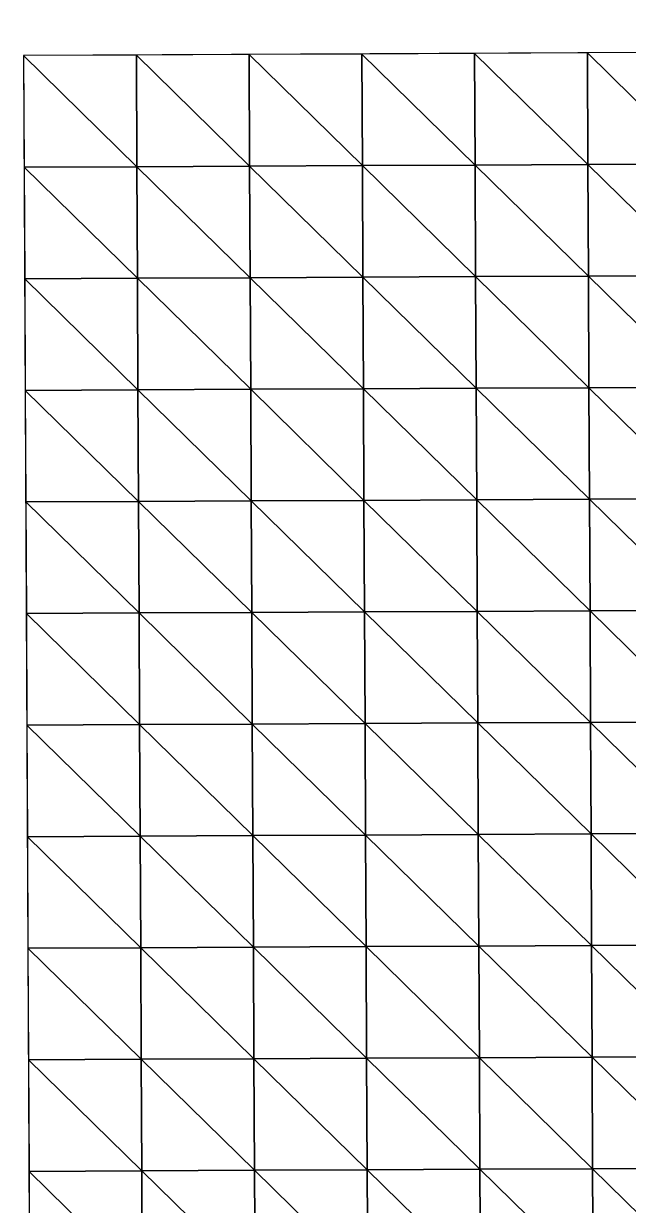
# Model space of a CAD drawing. Extents: x -372 to 678, y -263 to 741.
# Drawn here: x -371.8 to -304.4, y 131.2 to 262.9 of the extents above; entities that cross this region are included whole.
import ezdxf

# ---------------------------------------------------------------- set-up
doc = ezdxf.new("R2010")
doc.units = 0
doc.header["$LTSCALE"] = 0.0254
doc.layers.get('0').update_dxf_attribs({"linetype": 'CONTINUOUS'})
doc.layers.add('LOCATION_SNAPSHOT', color=144, linetype='CONTINUOUS')
doc.layers.add('LOCATION_TERRAIN', color=36, linetype='CONTINUOUS')

# ---------------------------------------------------------------- blocks, each defined once
blk = doc.blocks.new('LOCATION_SNAPSHOT')
at = {"color": 8}
mesh = blk.add_polyface(dxfattribs=at)
corners = [(-369.31, -262.94), (369.31, 262.95), (-371.82, 259.38), (371.82, -259.38)]
mesh.append_faces([[corners[k] for k in face] for face in [(0, 1, 2), (1, 0, 3)]], dxfattribs={"vtx0": -1, "color": 8})
blk = doc.blocks.new('LOCATION_TERRAIN')
at = {"color": 8}
mesh = blk.add_polyface(dxfattribs=at)
corners = [(-346.64, 247.06, -1.67), (-346.7, 259.5, -1.95), (-359.26, 259.44, -1.96)]
mesh.append_faces([[corners[k] for k in face] for face in [(0, 1, 2)]], dxfattribs={"color": 8})
mesh = blk.add_polyface(dxfattribs=at)
corners = [(-334.08, 247.12, -1.67), (-334.14, 259.56, -1.94), (-346.7, 259.5, -1.95)]
mesh.append_faces([[corners[k] for k in face] for face in [(0, 1, 2)]], dxfattribs={"color": 8})
mesh = blk.add_polyface(dxfattribs=at)
corners = [(-334.08, 247.12, -1.67), (-346.7, 259.5, -1.95), (-346.64, 247.06, -1.67)]
mesh.append_faces([[corners[k] for k in face] for face in [(0, 1, 2)]], dxfattribs={"color": 8})
mesh = blk.add_polyface(dxfattribs=at)
corners = [(-321.52, 247.18, -1.59), (-321.57, 259.62, -1.74), (-334.14, 259.56, -1.94)]
mesh.append_faces([[corners[k] for k in face] for face in [(0, 1, 2)]], dxfattribs={"color": 8})
mesh = blk.add_polyface(dxfattribs=at)
corners = [(-321.52, 247.18, -1.59), (-334.14, 259.56, -1.94), (-334.08, 247.12, -1.67)]
mesh.append_faces([[corners[k] for k in face] for face in [(0, 1, 2)]], dxfattribs={"color": 8})
mesh = blk.add_polyface(dxfattribs=at)
corners = [(-308.95, 247.24, -1.46), (-309.01, 259.68, -1.41), (-321.57, 259.62, -1.74)]
mesh.append_faces([[corners[k] for k in face] for face in [(0, 1, 2)]], dxfattribs={"color": 8})
mesh = blk.add_polyface(dxfattribs=at)
corners = [(-308.95, 247.24, -1.46), (-321.57, 259.62, -1.74), (-321.52, 247.18, -1.59)]
mesh.append_faces([[corners[k] for k in face] for face in [(0, 1, 2)]], dxfattribs={"color": 8})
mesh = blk.add_polyface(dxfattribs=at)
corners = [(-296.39, 247.3, -1.33), (-296.45, 259.74, -1.08), (-309.01, 259.68, -1.41)]
mesh.append_faces([[corners[k] for k in face] for face in [(0, 1, 2)]], dxfattribs={"color": 8})
mesh = blk.add_polyface(dxfattribs=at)
corners = [(-296.39, 247.3, -1.33), (-309.01, 259.68, -1.41), (-308.95, 247.24, -1.46)]
mesh.append_faces([[corners[k] for k in face] for face in [(0, 1, 2)]], dxfattribs={"color": 8})
mesh = blk.add_polyface(dxfattribs=at)
corners = [(-359.2, 247, -1.67), (-359.26, 259.44, -1.96), (-371.82, 259.38, -2.09)]
mesh.append_faces([[corners[k] for k in face] for face in [(0, 1, 2)]], dxfattribs={"color": 8})
mesh = blk.add_polyface(dxfattribs=at)
corners = [(-359.2, 247, -1.67), (-371.82, 259.38, -2.09), (-371.76, 246.94, -1.87)]
mesh.append_faces([[corners[k] for k in face] for face in [(0, 1, 2)]], dxfattribs={"color": 8})
mesh = blk.add_polyface(dxfattribs=at)
corners = [(-346.64, 247.06, -1.67), (-359.26, 259.44, -1.96), (-359.2, 247, -1.67)]
mesh.append_faces([[corners[k] for k in face] for face in [(0, 1, 2)]], dxfattribs={"color": 8})
mesh = blk.add_polyface(dxfattribs=at)
corners = [(-359.14, 234.56, -1.34), (-359.2, 247, -1.67), (-371.76, 246.94, -1.87)]
mesh.append_faces([[corners[k] for k in face] for face in [(0, 1, 2)]], dxfattribs={"color": 8})
mesh = blk.add_polyface(dxfattribs=at)
corners = [(-359.14, 234.56, -1.34), (-371.76, 246.94, -1.87), (-371.7, 234.5, -1.62)]
mesh.append_faces([[corners[k] for k in face] for face in [(0, 1, 2)]], dxfattribs={"color": 8})
mesh = blk.add_polyface(dxfattribs=at)
corners = [(-346.58, 234.63, -1.34), (-346.64, 247.06, -1.67), (-359.2, 247, -1.67)]
mesh.append_faces([[corners[k] for k in face] for face in [(0, 1, 2)]], dxfattribs={"color": 8})
mesh = blk.add_polyface(dxfattribs=at)
corners = [(-346.58, 234.63, -1.34), (-359.2, 247, -1.67), (-359.14, 234.56, -1.34)]
mesh.append_faces([[corners[k] for k in face] for face in [(0, 1, 2)]], dxfattribs={"color": 8})
mesh = blk.add_polyface(dxfattribs=at)
corners = [(-334.02, 234.69, -1.34), (-334.08, 247.12, -1.67), (-346.64, 247.06, -1.67)]
mesh.append_faces([[corners[k] for k in face] for face in [(0, 1, 2)]], dxfattribs={"color": 8})
mesh = blk.add_polyface(dxfattribs=at)
corners = [(-334.02, 234.69, -1.34), (-346.64, 247.06, -1.67), (-346.58, 234.63, -1.34)]
mesh.append_faces([[corners[k] for k in face] for face in [(0, 1, 2)]], dxfattribs={"color": 8})
mesh = blk.add_polyface(dxfattribs=at)
corners = [(-321.46, 234.75, -1.39), (-321.52, 247.18, -1.59), (-334.08, 247.12, -1.67)]
mesh.append_faces([[corners[k] for k in face] for face in [(0, 1, 2)]], dxfattribs={"color": 8})
mesh = blk.add_polyface(dxfattribs=at)
corners = [(-321.46, 234.75, -1.39), (-334.08, 247.12, -1.67), (-334.02, 234.69, -1.34)]
mesh.append_faces([[corners[k] for k in face] for face in [(0, 1, 2)]], dxfattribs={"color": 8})
mesh = blk.add_polyface(dxfattribs=at)
corners = [(-308.89, 234.81, -1.48), (-308.95, 247.24, -1.46), (-321.52, 247.18, -1.59)]
mesh.append_faces([[corners[k] for k in face] for face in [(0, 1, 2)]], dxfattribs={"color": 8})
mesh = blk.add_polyface(dxfattribs=at)
corners = [(-308.89, 234.81, -1.48), (-321.52, 247.18, -1.59), (-321.46, 234.75, -1.39)]
mesh.append_faces([[corners[k] for k in face] for face in [(0, 1, 2)]], dxfattribs={"color": 8})
mesh = blk.add_polyface(dxfattribs=at)
corners = [(-296.33, 234.87, -1.56), (-296.39, 247.3, -1.33), (-308.95, 247.24, -1.46)]
mesh.append_faces([[corners[k] for k in face] for face in [(0, 1, 2)]], dxfattribs={"color": 8})
mesh = blk.add_polyface(dxfattribs=at)
corners = [(-296.33, 234.87, -1.56), (-308.95, 247.24, -1.46), (-308.89, 234.81, -1.48)]
mesh.append_faces([[corners[k] for k in face] for face in [(0, 1, 2)]], dxfattribs={"color": 8})
mesh = blk.add_polyface(dxfattribs=at)
corners = [(-359.08, 222.13, -1.01), (-359.14, 234.56, -1.34), (-371.7, 234.5, -1.62)]
mesh.append_faces([[corners[k] for k in face] for face in [(0, 1, 2)]], dxfattribs={"color": 8})
mesh = blk.add_polyface(dxfattribs=at)
corners = [(-359.08, 222.13, -1.01), (-371.7, 234.5, -1.62), (-371.64, 222.07, -1.38)]
mesh.append_faces([[corners[k] for k in face] for face in [(0, 1, 2)]], dxfattribs={"color": 8})
mesh = blk.add_polyface(dxfattribs=at)
corners = [(-346.52, 222.19, -1.01), (-346.58, 234.63, -1.34), (-359.14, 234.56, -1.34)]
mesh.append_faces([[corners[k] for k in face] for face in [(0, 1, 2)]], dxfattribs={"color": 8})
mesh = blk.add_polyface(dxfattribs=at)
corners = [(-346.52, 222.19, -1.01), (-359.14, 234.56, -1.34), (-359.08, 222.13, -1.01)]
mesh.append_faces([[corners[k] for k in face] for face in [(0, 1, 2)]], dxfattribs={"color": 8})
mesh = blk.add_polyface(dxfattribs=at)
corners = [(-333.96, 222.25, -1.01), (-334.02, 234.69, -1.34), (-346.58, 234.63, -1.34)]
mesh.append_faces([[corners[k] for k in face] for face in [(0, 1, 2)]], dxfattribs={"color": 8})
mesh = blk.add_polyface(dxfattribs=at)
corners = [(-333.96, 222.25, -1.01), (-346.58, 234.63, -1.34), (-346.52, 222.19, -1.01)]
mesh.append_faces([[corners[k] for k in face] for face in [(0, 1, 2)]], dxfattribs={"color": 8})
mesh = blk.add_polyface(dxfattribs=at)
corners = [(-321.4, 222.31, -1.19), (-321.46, 234.75, -1.39), (-334.02, 234.69, -1.34)]
mesh.append_faces([[corners[k] for k in face] for face in [(0, 1, 2)]], dxfattribs={"color": 8})
mesh = blk.add_polyface(dxfattribs=at)
corners = [(-321.4, 222.31, -1.19), (-334.02, 234.69, -1.34), (-333.96, 222.25, -1.01)]
mesh.append_faces([[corners[k] for k in face] for face in [(0, 1, 2)]], dxfattribs={"color": 8})
mesh = blk.add_polyface(dxfattribs=at)
corners = [(-308.83, 222.37, -1.49), (-308.89, 234.81, -1.48), (-321.46, 234.75, -1.39)]
mesh.append_faces([[corners[k] for k in face] for face in [(0, 1, 2)]], dxfattribs={"color": 8})
mesh = blk.add_polyface(dxfattribs=at)
corners = [(-308.83, 222.37, -1.49), (-321.46, 234.75, -1.39), (-321.4, 222.31, -1.19)]
mesh.append_faces([[corners[k] for k in face] for face in [(0, 1, 2)]], dxfattribs={"color": 8})
mesh = blk.add_polyface(dxfattribs=at)
corners = [(-296.27, 222.43, -1.79), (-296.33, 234.87, -1.56), (-308.89, 234.81, -1.48)]
mesh.append_faces([[corners[k] for k in face] for face in [(0, 1, 2)]], dxfattribs={"color": 8})
mesh = blk.add_polyface(dxfattribs=at)
corners = [(-296.27, 222.43, -1.79), (-308.89, 234.81, -1.48), (-308.83, 222.37, -1.49)]
mesh.append_faces([[corners[k] for k in face] for face in [(0, 1, 2)]], dxfattribs={"color": 8})
mesh = blk.add_polyface(dxfattribs=at)
corners = [(-359.02, 209.69, -1.42), (-359.08, 222.13, -1.01), (-371.64, 222.07, -1.38)]
mesh.append_faces([[corners[k] for k in face] for face in [(0, 1, 2)]], dxfattribs={"color": 8})
mesh = blk.add_polyface(dxfattribs=at)
corners = [(-359.02, 209.69, -1.42), (-371.64, 222.07, -1.38), (-371.58, 209.63, -1.84)]
mesh.append_faces([[corners[k] for k in face] for face in [(0, 1, 2)]], dxfattribs={"color": 8})
mesh = blk.add_polyface(dxfattribs=at)
corners = [(-346.46, 209.75, -1.23), (-346.52, 222.19, -1.01), (-359.08, 222.13, -1.01)]
mesh.append_faces([[corners[k] for k in face] for face in [(0, 1, 2)]], dxfattribs={"color": 8})
mesh = blk.add_polyface(dxfattribs=at)
corners = [(-346.46, 209.75, -1.23), (-359.08, 222.13, -1.01), (-359.02, 209.69, -1.42)]
mesh.append_faces([[corners[k] for k in face] for face in [(0, 1, 2)]], dxfattribs={"color": 8})
mesh = blk.add_polyface(dxfattribs=at)
corners = [(-333.9, 209.81, -1.05), (-333.96, 222.25, -1.01), (-346.52, 222.19, -1.01)]
mesh.append_faces([[corners[k] for k in face] for face in [(0, 1, 2)]], dxfattribs={"color": 8})
mesh = blk.add_polyface(dxfattribs=at)
corners = [(-333.9, 209.81, -1.05), (-346.52, 222.19, -1.01), (-346.46, 209.75, -1.23)]
mesh.append_faces([[corners[k] for k in face] for face in [(0, 1, 2)]], dxfattribs={"color": 8})
mesh = blk.add_polyface(dxfattribs=at)
corners = [(-321.34, 209.87, -1.22), (-321.4, 222.31, -1.19), (-333.96, 222.25, -1.01)]
mesh.append_faces([[corners[k] for k in face] for face in [(0, 1, 2)]], dxfattribs={"color": 8})
mesh = blk.add_polyface(dxfattribs=at)
corners = [(-321.34, 209.87, -1.22), (-333.96, 222.25, -1.01), (-333.9, 209.81, -1.05)]
mesh.append_faces([[corners[k] for k in face] for face in [(0, 1, 2)]], dxfattribs={"color": 8})
mesh = blk.add_polyface(dxfattribs=at)
corners = [(-308.77, 209.93, -1.64), (-308.83, 222.37, -1.49), (-321.4, 222.31, -1.19)]
mesh.append_faces([[corners[k] for k in face] for face in [(0, 1, 2)]], dxfattribs={"color": 8})
mesh = blk.add_polyface(dxfattribs=at)
corners = [(-308.77, 209.93, -1.64), (-321.4, 222.31, -1.19), (-321.34, 209.87, -1.22)]
mesh.append_faces([[corners[k] for k in face] for face in [(0, 1, 2)]], dxfattribs={"color": 8})
mesh = blk.add_polyface(dxfattribs=at)
corners = [(-296.21, 209.99, -2.07), (-296.27, 222.43, -1.79), (-308.83, 222.37, -1.49)]
mesh.append_faces([[corners[k] for k in face] for face in [(0, 1, 2)]], dxfattribs={"color": 8})
mesh = blk.add_polyface(dxfattribs=at)
corners = [(-296.21, 209.99, -2.07), (-308.83, 222.37, -1.49), (-308.77, 209.93, -1.64)]
mesh.append_faces([[corners[k] for k in face] for face in [(0, 1, 2)]], dxfattribs={"color": 8})
mesh = blk.add_polyface(dxfattribs=at)
corners = [(-358.96, 197.26, -1.95), (-359.02, 209.69, -1.42), (-371.58, 209.63, -1.84)]
mesh.append_faces([[corners[k] for k in face] for face in [(0, 1, 2)]], dxfattribs={"color": 8})
mesh = blk.add_polyface(dxfattribs=at)
corners = [(-358.96, 197.26, -1.95), (-371.58, 209.63, -1.84), (-371.52, 197.2, -2.42)]
mesh.append_faces([[corners[k] for k in face] for face in [(0, 1, 2)]], dxfattribs={"color": 8})
mesh = blk.add_polyface(dxfattribs=at)
corners = [(-346.4, 197.32, -1.54), (-346.46, 209.75, -1.23), (-359.02, 209.69, -1.42)]
mesh.append_faces([[corners[k] for k in face] for face in [(0, 1, 2)]], dxfattribs={"color": 8})
mesh = blk.add_polyface(dxfattribs=at)
corners = [(-346.4, 197.32, -1.54), (-359.02, 209.69, -1.42), (-358.96, 197.26, -1.95)]
mesh.append_faces([[corners[k] for k in face] for face in [(0, 1, 2)]], dxfattribs={"color": 8})
mesh = blk.add_polyface(dxfattribs=at)
corners = [(-333.84, 197.38, -1.14), (-333.9, 209.81, -1.05), (-346.46, 209.75, -1.23)]
mesh.append_faces([[corners[k] for k in face] for face in [(0, 1, 2)]], dxfattribs={"color": 8})
mesh = blk.add_polyface(dxfattribs=at)
corners = [(-333.84, 197.38, -1.14), (-346.46, 209.75, -1.23), (-346.4, 197.32, -1.54)]
mesh.append_faces([[corners[k] for k in face] for face in [(0, 1, 2)]], dxfattribs={"color": 8})
mesh = blk.add_polyface(dxfattribs=at)
corners = [(-321.28, 197.44, -1.28), (-321.34, 209.87, -1.22), (-333.9, 209.81, -1.05)]
mesh.append_faces([[corners[k] for k in face] for face in [(0, 1, 2)]], dxfattribs={"color": 8})
mesh = blk.add_polyface(dxfattribs=at)
corners = [(-321.28, 197.44, -1.28), (-333.9, 209.81, -1.05), (-333.84, 197.38, -1.14)]
mesh.append_faces([[corners[k] for k in face] for face in [(0, 1, 2)]], dxfattribs={"color": 8})
mesh = blk.add_polyface(dxfattribs=at)
corners = [(-308.71, 197.5, -1.82), (-308.77, 209.93, -1.64), (-321.34, 209.87, -1.22)]
mesh.append_faces([[corners[k] for k in face] for face in [(0, 1, 2)]], dxfattribs={"color": 8})
mesh = blk.add_polyface(dxfattribs=at)
corners = [(-308.71, 197.5, -1.82), (-321.34, 209.87, -1.22), (-321.28, 197.44, -1.28)]
mesh.append_faces([[corners[k] for k in face] for face in [(0, 1, 2)]], dxfattribs={"color": 8})
mesh = blk.add_polyface(dxfattribs=at)
corners = [(-296.15, 197.56, -2.35), (-296.21, 209.99, -2.07), (-308.77, 209.93, -1.64)]
mesh.append_faces([[corners[k] for k in face] for face in [(0, 1, 2)]], dxfattribs={"color": 8})
mesh = blk.add_polyface(dxfattribs=at)
corners = [(-296.15, 197.56, -2.35), (-308.77, 209.93, -1.64), (-308.71, 197.5, -1.82)]
mesh.append_faces([[corners[k] for k in face] for face in [(0, 1, 2)]], dxfattribs={"color": 8})
mesh = blk.add_polyface(dxfattribs=at)
corners = [(-358.9, 184.82, -2.47), (-358.96, 197.26, -1.95), (-371.52, 197.2, -2.42)]
mesh.append_faces([[corners[k] for k in face] for face in [(0, 1, 2)]], dxfattribs={"color": 8})
mesh = blk.add_polyface(dxfattribs=at)
corners = [(-358.9, 184.82, -2.47), (-371.52, 197.2, -2.42), (-371.46, 184.76, -2.99)]
mesh.append_faces([[corners[k] for k in face] for face in [(0, 1, 2)]], dxfattribs={"color": 8})
mesh = blk.add_polyface(dxfattribs=at)
corners = [(-346.34, 184.88, -1.85), (-346.4, 197.32, -1.54), (-358.96, 197.26, -1.95)]
mesh.append_faces([[corners[k] for k in face] for face in [(0, 1, 2)]], dxfattribs={"color": 8})
mesh = blk.add_polyface(dxfattribs=at)
corners = [(-346.34, 184.88, -1.85), (-358.96, 197.26, -1.95), (-358.9, 184.82, -2.47)]
mesh.append_faces([[corners[k] for k in face] for face in [(0, 1, 2)]], dxfattribs={"color": 8})
mesh = blk.add_polyface(dxfattribs=at)
corners = [(-333.78, 184.94, -1.22), (-333.84, 197.38, -1.14), (-346.4, 197.32, -1.54)]
mesh.append_faces([[corners[k] for k in face] for face in [(0, 1, 2)]], dxfattribs={"color": 8})
mesh = blk.add_polyface(dxfattribs=at)
corners = [(-333.78, 184.94, -1.22), (-346.4, 197.32, -1.54), (-346.34, 184.88, -1.85)]
mesh.append_faces([[corners[k] for k in face] for face in [(0, 1, 2)]], dxfattribs={"color": 8})
mesh = blk.add_polyface(dxfattribs=at)
corners = [(-321.22, 185, -1.35), (-321.28, 197.44, -1.28), (-333.84, 197.38, -1.14)]
mesh.append_faces([[corners[k] for k in face] for face in [(0, 1, 2)]], dxfattribs={"color": 8})
mesh = blk.add_polyface(dxfattribs=at)
corners = [(-321.22, 185, -1.35), (-333.84, 197.38, -1.14), (-333.78, 184.94, -1.22)]
mesh.append_faces([[corners[k] for k in face] for face in [(0, 1, 2)]], dxfattribs={"color": 8})
mesh = blk.add_polyface(dxfattribs=at)
corners = [(-308.65, 185.06, -1.99), (-308.71, 197.5, -1.82), (-321.28, 197.44, -1.28)]
mesh.append_faces([[corners[k] for k in face] for face in [(0, 1, 2)]], dxfattribs={"color": 8})
mesh = blk.add_polyface(dxfattribs=at)
corners = [(-308.65, 185.06, -1.99), (-321.28, 197.44, -1.28), (-321.22, 185, -1.35)]
mesh.append_faces([[corners[k] for k in face] for face in [(0, 1, 2)]], dxfattribs={"color": 8})
mesh = blk.add_polyface(dxfattribs=at)
corners = [(-296.09, 185.12, -2.63), (-296.15, 197.56, -2.35), (-308.71, 197.5, -1.82)]
mesh.append_faces([[corners[k] for k in face] for face in [(0, 1, 2)]], dxfattribs={"color": 8})
mesh = blk.add_polyface(dxfattribs=at)
corners = [(-296.09, 185.12, -2.63), (-308.71, 197.5, -1.82), (-308.65, 185.06, -1.99)]
mesh.append_faces([[corners[k] for k in face] for face in [(0, 1, 2)]], dxfattribs={"color": 8})
mesh = blk.add_polyface(dxfattribs=at)
corners = [(-358.84, 172.38, -2.56), (-358.9, 184.82, -2.47), (-371.46, 184.76, -2.99)]
mesh.append_faces([[corners[k] for k in face] for face in [(0, 1, 2)]], dxfattribs={"color": 8})
mesh = blk.add_polyface(dxfattribs=at)
corners = [(-358.84, 172.38, -2.56), (-371.46, 184.76, -2.99), (-371.4, 172.32, -3.09)]
mesh.append_faces([[corners[k] for k in face] for face in [(0, 1, 2)]], dxfattribs={"color": 8})
mesh = blk.add_polyface(dxfattribs=at)
corners = [(-346.28, 172.44, -1.9), (-346.34, 184.88, -1.85), (-358.9, 184.82, -2.47)]
mesh.append_faces([[corners[k] for k in face] for face in [(0, 1, 2)]], dxfattribs={"color": 8})
mesh = blk.add_polyface(dxfattribs=at)
corners = [(-346.28, 172.44, -1.9), (-358.9, 184.82, -2.47), (-358.84, 172.38, -2.56)]
mesh.append_faces([[corners[k] for k in face] for face in [(0, 1, 2)]], dxfattribs={"color": 8})
mesh = blk.add_polyface(dxfattribs=at)
corners = [(-333.72, 172.5, -1.24), (-333.78, 184.94, -1.22), (-346.34, 184.88, -1.85)]
mesh.append_faces([[corners[k] for k in face] for face in [(0, 1, 2)]], dxfattribs={"color": 8})
mesh = blk.add_polyface(dxfattribs=at)
corners = [(-333.72, 172.5, -1.24), (-346.34, 184.88, -1.85), (-346.28, 172.44, -1.9)]
mesh.append_faces([[corners[k] for k in face] for face in [(0, 1, 2)]], dxfattribs={"color": 8})
mesh = blk.add_polyface(dxfattribs=at)
corners = [(-321.16, 172.56, -1.31), (-321.22, 185, -1.35), (-333.78, 184.94, -1.22)]
mesh.append_faces([[corners[k] for k in face] for face in [(0, 1, 2)]], dxfattribs={"color": 8})
mesh = blk.add_polyface(dxfattribs=at)
corners = [(-321.16, 172.56, -1.31), (-333.78, 184.94, -1.22), (-333.72, 172.5, -1.24)]
mesh.append_faces([[corners[k] for k in face] for face in [(0, 1, 2)]], dxfattribs={"color": 8})
mesh = blk.add_polyface(dxfattribs=at)
corners = [(-308.59, 172.63, -1.88), (-308.65, 185.06, -1.99), (-321.22, 185, -1.35)]
mesh.append_faces([[corners[k] for k in face] for face in [(0, 1, 2)]], dxfattribs={"color": 8})
mesh = blk.add_polyface(dxfattribs=at)
corners = [(-308.59, 172.63, -1.88), (-321.22, 185, -1.35), (-321.16, 172.56, -1.31)]
mesh.append_faces([[corners[k] for k in face] for face in [(0, 1, 2)]], dxfattribs={"color": 8})
mesh = blk.add_polyface(dxfattribs=at)
corners = [(-296.03, 172.69, -2.45), (-296.09, 185.12, -2.63), (-308.65, 185.06, -1.99)]
mesh.append_faces([[corners[k] for k in face] for face in [(0, 1, 2)]], dxfattribs={"color": 8})
mesh = blk.add_polyface(dxfattribs=at)
corners = [(-296.03, 172.69, -2.45), (-308.65, 185.06, -1.99), (-308.59, 172.63, -1.88)]
mesh.append_faces([[corners[k] for k in face] for face in [(0, 1, 2)]], dxfattribs={"color": 8})
mesh = blk.add_polyface(dxfattribs=at)
corners = [(-321.1, 160.13, -1.24), (-321.16, 172.56, -1.31), (-333.72, 172.5, -1.24)]
mesh.append_faces([[corners[k] for k in face] for face in [(0, 1, 2)]], dxfattribs={"color": 8})
mesh = blk.add_polyface(dxfattribs=at)
corners = [(-308.53, 160.19, -1.7), (-308.59, 172.63, -1.88), (-321.16, 172.56, -1.31)]
mesh.append_faces([[corners[k] for k in face] for face in [(0, 1, 2)]], dxfattribs={"color": 8})
mesh = blk.add_polyface(dxfattribs=at)
corners = [(-308.53, 160.19, -1.7), (-321.16, 172.56, -1.31), (-321.1, 160.13, -1.24)]
mesh.append_faces([[corners[k] for k in face] for face in [(0, 1, 2)]], dxfattribs={"color": 8})
mesh = blk.add_polyface(dxfattribs=at)
corners = [(-295.97, 160.25, -2.17), (-296.03, 172.69, -2.45), (-308.59, 172.63, -1.88)]
mesh.append_faces([[corners[k] for k in face] for face in [(0, 1, 2)]], dxfattribs={"color": 8})
mesh = blk.add_polyface(dxfattribs=at)
corners = [(-295.97, 160.25, -2.17), (-308.59, 172.63, -1.88), (-308.53, 160.19, -1.7)]
mesh.append_faces([[corners[k] for k in face] for face in [(0, 1, 2)]], dxfattribs={"color": 8})
mesh = blk.add_polyface(dxfattribs=at)
corners = [(-358.78, 159.95, -2.56), (-358.84, 172.38, -2.56), (-371.4, 172.32, -3.09)]
mesh.append_faces([[corners[k] for k in face] for face in [(0, 1, 2)]], dxfattribs={"color": 8})
mesh = blk.add_polyface(dxfattribs=at)
corners = [(-358.78, 159.95, -2.56), (-371.4, 172.32, -3.09), (-371.34, 159.89, -3.09)]
mesh.append_faces([[corners[k] for k in face] for face in [(0, 1, 2)]], dxfattribs={"color": 8})
mesh = blk.add_polyface(dxfattribs=at)
corners = [(-346.22, 160.01, -1.9), (-346.28, 172.44, -1.9), (-358.84, 172.38, -2.56)]
mesh.append_faces([[corners[k] for k in face] for face in [(0, 1, 2)]], dxfattribs={"color": 8})
mesh = blk.add_polyface(dxfattribs=at)
corners = [(-346.22, 160.01, -1.9), (-358.84, 172.38, -2.56), (-358.78, 159.95, -2.56)]
mesh.append_faces([[corners[k] for k in face] for face in [(0, 1, 2)]], dxfattribs={"color": 8})
mesh = blk.add_polyface(dxfattribs=at)
corners = [(-333.66, 160.07, -1.24), (-333.72, 172.5, -1.24), (-346.28, 172.44, -1.9)]
mesh.append_faces([[corners[k] for k in face] for face in [(0, 1, 2)]], dxfattribs={"color": 8})
mesh = blk.add_polyface(dxfattribs=at)
corners = [(-333.66, 160.07, -1.24), (-346.28, 172.44, -1.9), (-346.22, 160.01, -1.9)]
mesh.append_faces([[corners[k] for k in face] for face in [(0, 1, 2)]], dxfattribs={"color": 8})
mesh = blk.add_polyface(dxfattribs=at)
corners = [(-321.1, 160.13, -1.24), (-333.72, 172.5, -1.24), (-333.66, 160.07, -1.24)]
mesh.append_faces([[corners[k] for k in face] for face in [(0, 1, 2)]], dxfattribs={"color": 8})
mesh = blk.add_polyface(dxfattribs=at)
corners = [(-358.72, 147.51, -2.56), (-358.78, 159.95, -2.56), (-371.34, 159.89, -3.09)]
mesh.append_faces([[corners[k] for k in face] for face in [(0, 1, 2)]], dxfattribs={"color": 8})
mesh = blk.add_polyface(dxfattribs=at)
corners = [(-358.72, 147.51, -2.56), (-371.34, 159.89, -3.09), (-371.28, 147.45, -3.09)]
mesh.append_faces([[corners[k] for k in face] for face in [(0, 1, 2)]], dxfattribs={"color": 8})
mesh = blk.add_polyface(dxfattribs=at)
corners = [(-346.16, 147.57, -1.9), (-346.22, 160.01, -1.9), (-358.78, 159.95, -2.56)]
mesh.append_faces([[corners[k] for k in face] for face in [(0, 1, 2)]], dxfattribs={"color": 8})
mesh = blk.add_polyface(dxfattribs=at)
corners = [(-346.16, 147.57, -1.9), (-358.78, 159.95, -2.56), (-358.72, 147.51, -2.56)]
mesh.append_faces([[corners[k] for k in face] for face in [(0, 1, 2)]], dxfattribs={"color": 8})
mesh = blk.add_polyface(dxfattribs=at)
corners = [(-333.6, 147.63, -1.24), (-333.66, 160.07, -1.24), (-346.22, 160.01, -1.9)]
mesh.append_faces([[corners[k] for k in face] for face in [(0, 1, 2)]], dxfattribs={"color": 8})
mesh = blk.add_polyface(dxfattribs=at)
corners = [(-333.6, 147.63, -1.24), (-346.22, 160.01, -1.9), (-346.16, 147.57, -1.9)]
mesh.append_faces([[corners[k] for k in face] for face in [(0, 1, 2)]], dxfattribs={"color": 8})
mesh = blk.add_polyface(dxfattribs=at)
corners = [(-321.04, 147.69, -1.18), (-321.1, 160.13, -1.24), (-333.66, 160.07, -1.24)]
mesh.append_faces([[corners[k] for k in face] for face in [(0, 1, 2)]], dxfattribs={"color": 8})
mesh = blk.add_polyface(dxfattribs=at)
corners = [(-321.04, 147.69, -1.18), (-333.66, 160.07, -1.24), (-333.6, 147.63, -1.24)]
mesh.append_faces([[corners[k] for k in face] for face in [(0, 1, 2)]], dxfattribs={"color": 8})
mesh = blk.add_polyface(dxfattribs=at)
corners = [(-308.47, 147.75, -1.53), (-308.53, 160.19, -1.7), (-321.1, 160.13, -1.24)]
mesh.append_faces([[corners[k] for k in face] for face in [(0, 1, 2)]], dxfattribs={"color": 8})
mesh = blk.add_polyface(dxfattribs=at)
corners = [(-308.47, 147.75, -1.53), (-321.1, 160.13, -1.24), (-321.04, 147.69, -1.18)]
mesh.append_faces([[corners[k] for k in face] for face in [(0, 1, 2)]], dxfattribs={"color": 8})
mesh = blk.add_polyface(dxfattribs=at)
corners = [(-295.91, 147.81, -1.89), (-295.97, 160.25, -2.17), (-308.53, 160.19, -1.7)]
mesh.append_faces([[corners[k] for k in face] for face in [(0, 1, 2)]], dxfattribs={"color": 8})
mesh = blk.add_polyface(dxfattribs=at)
corners = [(-295.91, 147.81, -1.89), (-308.53, 160.19, -1.7), (-308.47, 147.75, -1.53)]
mesh.append_faces([[corners[k] for k in face] for face in [(0, 1, 2)]], dxfattribs={"color": 8})
mesh = blk.add_polyface(dxfattribs=at)
corners = [(-346.1, 135.14, -1.78), (-346.16, 147.57, -1.9), (-358.72, 147.51, -2.56)]
mesh.append_faces([[corners[k] for k in face] for face in [(0, 1, 2)]], dxfattribs={"color": 8})
mesh = blk.add_polyface(dxfattribs=at)
corners = [(-333.54, 135.2, -1.21), (-333.6, 147.63, -1.24), (-346.16, 147.57, -1.9)]
mesh.append_faces([[corners[k] for k in face] for face in [(0, 1, 2)]], dxfattribs={"color": 8})
mesh = blk.add_polyface(dxfattribs=at)
corners = [(-333.54, 135.2, -1.21), (-346.16, 147.57, -1.9), (-346.1, 135.14, -1.78)]
mesh.append_faces([[corners[k] for k in face] for face in [(0, 1, 2)]], dxfattribs={"color": 8})
mesh = blk.add_polyface(dxfattribs=at)
corners = [(-320.98, 135.26, -1.11), (-321.04, 147.69, -1.18), (-333.6, 147.63, -1.24)]
mesh.append_faces([[corners[k] for k in face] for face in [(0, 1, 2)]], dxfattribs={"color": 8})
mesh = blk.add_polyface(dxfattribs=at)
corners = [(-320.98, 135.26, -1.11), (-333.6, 147.63, -1.24), (-333.54, 135.2, -1.21)]
mesh.append_faces([[corners[k] for k in face] for face in [(0, 1, 2)]], dxfattribs={"color": 8})
mesh = blk.add_polyface(dxfattribs=at)
corners = [(-308.42, 135.32, -1.36), (-308.47, 147.75, -1.53), (-321.04, 147.69, -1.18)]
mesh.append_faces([[corners[k] for k in face] for face in [(0, 1, 2)]], dxfattribs={"color": 8})
mesh = blk.add_polyface(dxfattribs=at)
corners = [(-308.42, 135.32, -1.36), (-321.04, 147.69, -1.18), (-320.98, 135.26, -1.11)]
mesh.append_faces([[corners[k] for k in face] for face in [(0, 1, 2)]], dxfattribs={"color": 8})
mesh = blk.add_polyface(dxfattribs=at)
corners = [(-295.85, 135.38, -1.6), (-295.91, 147.81, -1.89), (-308.47, 147.75, -1.53)]
mesh.append_faces([[corners[k] for k in face] for face in [(0, 1, 2)]], dxfattribs={"color": 8})
mesh = blk.add_polyface(dxfattribs=at)
corners = [(-295.85, 135.38, -1.6), (-308.47, 147.75, -1.53), (-308.42, 135.32, -1.36)]
mesh.append_faces([[corners[k] for k in face] for face in [(0, 1, 2)]], dxfattribs={"color": 8})
mesh = blk.add_polyface(dxfattribs=at)
corners = [(-358.66, 135.07, -2.35), (-358.72, 147.51, -2.56), (-371.28, 147.45, -3.09)]
mesh.append_faces([[corners[k] for k in face] for face in [(0, 1, 2)]], dxfattribs={"color": 8})
mesh = blk.add_polyface(dxfattribs=at)
corners = [(-358.66, 135.07, -2.35), (-371.28, 147.45, -3.09), (-371.22, 135.01, -2.84)]
mesh.append_faces([[corners[k] for k in face] for face in [(0, 1, 2)]], dxfattribs={"color": 8})
mesh = blk.add_polyface(dxfattribs=at)
corners = [(-346.1, 135.14, -1.78), (-358.72, 147.51, -2.56), (-358.66, 135.07, -2.35)]
mesh.append_faces([[corners[k] for k in face] for face in [(0, 1, 2)]], dxfattribs={"color": 8})
mesh = blk.add_polyface(dxfattribs=at)
corners = [(-358.6, 122.64, -2.09), (-358.66, 135.07, -2.35), (-371.22, 135.01, -2.84)]
mesh.append_faces([[corners[k] for k in face] for face in [(0, 1, 2)]], dxfattribs={"color": 8})
mesh = blk.add_polyface(dxfattribs=at)
corners = [(-358.6, 122.64, -2.09), (-371.22, 135.01, -2.84), (-371.16, 122.58, -2.51)]
mesh.append_faces([[corners[k] for k in face] for face in [(0, 1, 2)]], dxfattribs={"color": 8})
mesh = blk.add_polyface(dxfattribs=at)
corners = [(-346.04, 122.7, -1.63), (-346.1, 135.14, -1.78), (-358.66, 135.07, -2.35)]
mesh.append_faces([[corners[k] for k in face] for face in [(0, 1, 2)]], dxfattribs={"color": 8})
mesh = blk.add_polyface(dxfattribs=at)
corners = [(-346.04, 122.7, -1.63), (-358.66, 135.07, -2.35), (-358.6, 122.64, -2.09)]
mesh.append_faces([[corners[k] for k in face] for face in [(0, 1, 2)]], dxfattribs={"color": 8})
mesh = blk.add_polyface(dxfattribs=at)
corners = [(-333.48, 122.76, -1.16), (-333.54, 135.2, -1.21), (-346.1, 135.14, -1.78)]
mesh.append_faces([[corners[k] for k in face] for face in [(0, 1, 2)]], dxfattribs={"color": 8})
mesh = blk.add_polyface(dxfattribs=at)
corners = [(-333.48, 122.76, -1.16), (-346.1, 135.14, -1.78), (-346.04, 122.7, -1.63)]
mesh.append_faces([[corners[k] for k in face] for face in [(0, 1, 2)]], dxfattribs={"color": 8})
mesh = blk.add_polyface(dxfattribs=at)
corners = [(-320.92, 122.82, -1.05), (-320.98, 135.26, -1.11), (-333.54, 135.2, -1.21)]
mesh.append_faces([[corners[k] for k in face] for face in [(0, 1, 2)]], dxfattribs={"color": 8})
mesh = blk.add_polyface(dxfattribs=at)
corners = [(-320.92, 122.82, -1.05), (-333.54, 135.2, -1.21), (-333.48, 122.76, -1.16)]
mesh.append_faces([[corners[k] for k in face] for face in [(0, 1, 2)]], dxfattribs={"color": 8})
mesh = blk.add_polyface(dxfattribs=at)
corners = [(-308.36, 122.88, -1.19), (-308.42, 135.32, -1.36), (-320.98, 135.26, -1.11)]
mesh.append_faces([[corners[k] for k in face] for face in [(0, 1, 2)]], dxfattribs={"color": 8})
mesh = blk.add_polyface(dxfattribs=at)
corners = [(-308.36, 122.88, -1.19), (-320.98, 135.26, -1.11), (-320.92, 122.82, -1.05)]
mesh.append_faces([[corners[k] for k in face] for face in [(0, 1, 2)]], dxfattribs={"color": 8})
mesh = blk.add_polyface(dxfattribs=at)
corners = [(-295.79, 122.94, -1.32), (-295.85, 135.38, -1.6), (-308.42, 135.32, -1.36)]
mesh.append_faces([[corners[k] for k in face] for face in [(0, 1, 2)]], dxfattribs={"color": 8})
mesh = blk.add_polyface(dxfattribs=at)
corners = [(-295.79, 122.94, -1.32), (-308.42, 135.32, -1.36), (-308.36, 122.88, -1.19)]
mesh.append_faces([[corners[k] for k in face] for face in [(0, 1, 2)]], dxfattribs={"color": 8})

msp = doc.modelspace()

# ---------------------------------------------------------------- block references
at = {"layer": 'LOCATION_SNAPSHOT', "color": 0}
msp.add_blockref('LOCATION_SNAPSHOT', (0, 0), dxfattribs=at)
at = {"layer": 'LOCATION_TERRAIN', "color": 0}
msp.add_blockref('LOCATION_TERRAIN', (0, 0), dxfattribs=at)

doc.saveas('drawing.dxf')
